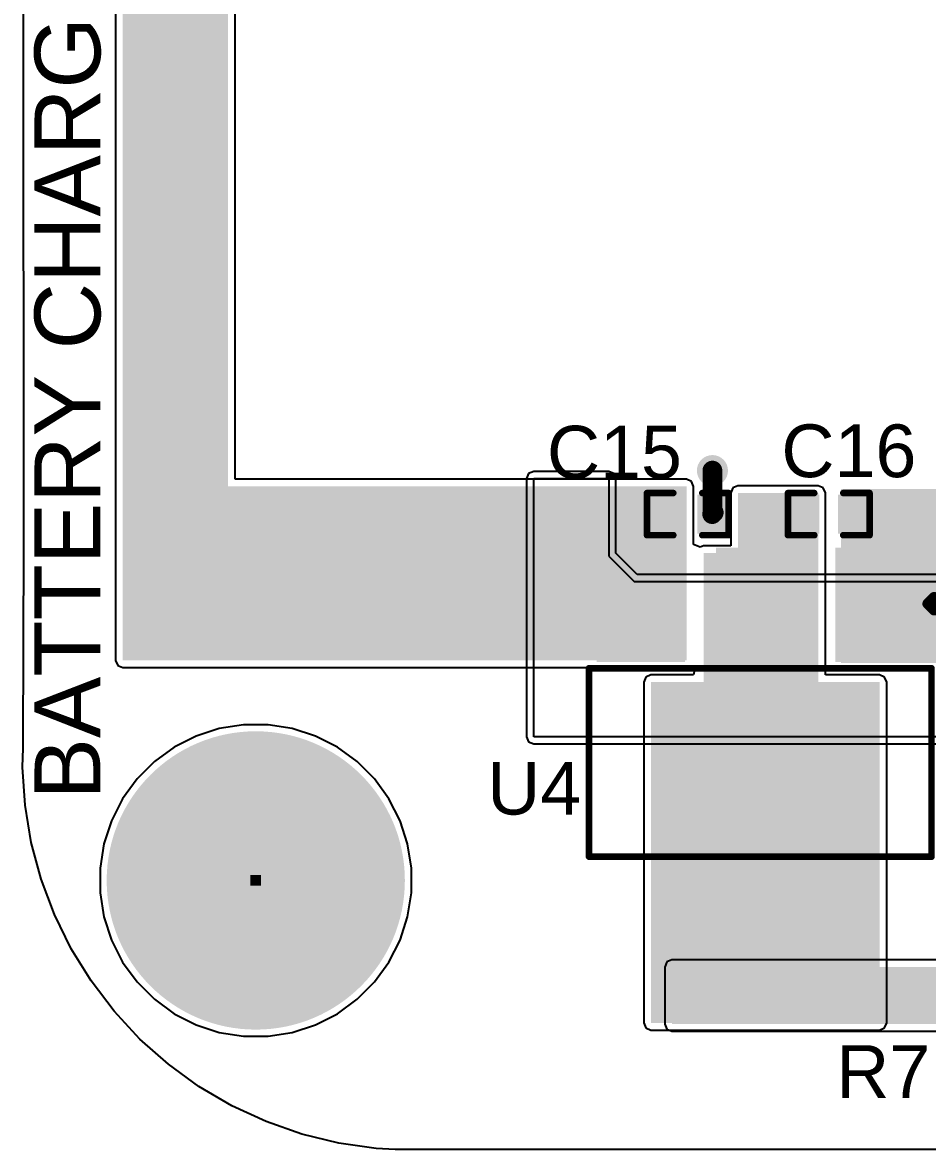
# Model space of a CAD drawing. Header units: millimetres. Extents: x -4.8 to 36.7, y -5.2 to 57.6.
# Drawn here: x -4.5 to 12.95, y -5.19 to 16.54 of the extents above; entities that cross this region are included whole.
import ezdxf

# ---------------------------------------------------------------- set-up
doc = ezdxf.new("R2010")
doc.units = ezdxf.units.MM
for name, color, linetype in [('BottomLayer', 5, 'Continuous'), ('BottomSolder', 6, 'Continuous'), ('PadHoleLayer', 156, 'Continuous'), ('TopLayer', 1, 'Continuous'), ('TopOverlay', 2, 'Continuous'), ('TopPaste', 8, 'Continuous'), ('TopSolder', 216, 'Continuous'), ('ViaHoleLayer', 16, 'Continuous')]:
    doc.layers.add(name, color=color, linetype=linetype)
doc.styles.add('Arial', font='', dxfattribs={"height": 0.2})
doc.styles.get('Arial').set_extended_font_data('Arial')

# ---------------------------------------------------------------- blocks, each defined once
blk = doc.blocks.new('SOT__223_12')
at = {"layer": 'TopLayer'}
for points in [[(-1.9, 4.05), (1.9, 4.05), (1.9, 2.05), (-1.9, 2.05)], [(-3.05, -2.05), (-1.55, -2.05), (-1.55, -4.05), (-3.05, -4.05)], [(-0.75, -2.05), (0.75, -2.05), (0.75, -4.05), (-0.75, -4.05)], [(1.55, -2.05), (3.05, -2.05), (3.05, -4.05), (1.55, -4.05)]]:
    blk.add_hatch(color=1, dxfattribs=at).paths.add_polyline_path(points)
at = {"layer": 'TopPaste'}
for points in [[(-1.9, 4.05), (1.9, 4.05), (1.9, 2.05), (-1.9, 2.05)], [(-3.05, -2.05), (-1.55, -2.05), (-1.55, -4.05), (-3.05, -4.05)], [(-0.75, -2.05), (0.75, -2.05), (0.75, -4.05), (-0.75, -4.05)], [(1.55, -2.05), (3.05, -2.05), (3.05, -4.05), (1.55, -4.05)]]:
    blk.add_hatch(color=8, dxfattribs=at).paths.add_polyline_path(points)
at = {"layer": 'TopSolder'}
for points in [[(-2.002, 4.152), (2.002, 4.152), (2.002, 1.948), (-2.002, 1.948)], [(-3.152, -1.948), (-1.448, -1.948), (-1.448, -4.152), (-3.152, -4.152)], [(-0.852, -1.948), (0.852, -1.948), (0.852, -4.152), (-0.852, -4.152)], [(1.448, -1.948), (3.152, -1.948), (3.152, -4.152), (1.448, -4.152)]]:
    blk.add_hatch(color=216, dxfattribs=at).paths.add_polyline_path(points)
at = {"layer": 'TopOverlay'}
for points, const_width in [([(3.302, 1.803), (-3.302, 1.803)], 0.127), ([(-3.302, 1.803), (-3.302, -1.829)], 0.127), ([(3.302, 1.803), (3.302, -1.829)], 0.127), ([(3.302, -1.829), (-3.302, -1.829)], 0.127), ([(-3.226, -3.073), (-3.353, -2.946)], 0.2), ([(-3.353, -2.946), (-3.353, -3.2)], 0.2), ([(-3.226, -3.073), (-3.353, -3.2)], 0.2)]:
    blk.add_lwpolyline(points, dxfattribs=dict(at, const_width=const_width))
for points, const_width in [([(-3.334, 1.803, 1), (-3.27, 1.803, 1)], 0.0635), ([(-3.334, 1.803, 1), (-3.27, 1.803, 1)], 0.0635), ([(3.27, 1.803, 1), (3.334, 1.803, 1)], 0.0635), ([(3.27, 1.803, 1), (3.334, 1.803, 1)], 0.0635), ([(-3.334, -1.829, 1), (-3.27, -1.829, 1)], 0.0635), ([(-3.334, -1.829, 1), (-3.27, -1.829, 1)], 0.0635), ([(3.27, -1.829, 1), (3.334, -1.829, 1)], 0.0635), ([(3.27, -1.829, 1), (3.334, -1.829, 1)], 0.0635), ([(-3.403, -2.946, 1), (-3.303, -2.946, 1)], 0.1), ([(-3.403, -2.946, 1), (-3.303, -2.946, 1)], 0.1), ([(-3.276, -3.073, 1), (-3.176, -3.073, 1)], 0.1), ([(-3.276, -3.073, 1), (-3.176, -3.073, 1)], 0.1), ([(-3.403, -3.2, 1), (-3.303, -3.2, 1)], 0.1), ([(-3.403, -3.2, 1), (-3.303, -3.2, 1)], 0.1)]:
    blk.add_lwpolyline(points, format="xyb", close=True, dxfattribs=dict(at, const_width=const_width))
blk = doc.blocks.new('C___0402_42')
at = {"layer": 'TopLayer'}
for points in [[(-0.699, -0.318), (-0.699, 0.318), (-0.241, 0.318), (-0.241, -0.318)], [(0.241, -0.318), (0.241, 0.318), (0.699, 0.318), (0.699, -0.318)]]:
    blk.add_hatch(color=1, dxfattribs=at).paths.add_polyline_path(points)
at = {"layer": 'TopPaste'}
for points in [[(-0.699, -0.318), (-0.699, 0.318), (-0.241, 0.318), (-0.241, -0.318)], [(0.241, -0.318), (0.241, 0.318), (0.699, 0.318), (0.699, -0.318)]]:
    blk.add_hatch(color=8, dxfattribs=at).paths.add_polyline_path(points)
at = {"layer": 'TopSolder'}
for points in [[(-0.758, -0.377), (-0.758, 0.377), (-0.181, 0.377), (-0.181, -0.377)], [(0.181, -0.377), (0.181, 0.377), (0.758, 0.377), (0.758, -0.377)]]:
    blk.add_hatch(color=216, dxfattribs=at).paths.add_polyline_path(points)
at = {"layer": 'TopOverlay', "const_width": 0.127}
for points in [[(-0.279, 0.406), (-0.787, 0.406)], [(-0.787, 0.406), (-0.787, -0.406)], [(0.787, 0.406), (0.279, 0.406)], [(0.787, 0.406), (0.787, -0.406)], [(-0.279, -0.406), (-0.787, -0.406)], [(0.787, -0.406), (0.279, -0.406)]]:
    blk.add_lwpolyline(points, dxfattribs=at)
at = {"layer": 'TopOverlay', "const_width": 0.0635}
for points in [[(-0.819, 0.406, 1), (-0.756, 0.406, 1)], [(-0.819, 0.406, 1), (-0.756, 0.406, 1)], [(-0.311, 0.406, 1), (-0.248, 0.406, 1)], [(0.248, 0.406, 1), (0.311, 0.406, 1)], [(0.756, 0.406, 1), (0.819, 0.406, 1)], [(0.756, 0.406, 1), (0.819, 0.406, 1)], [(-0.819, -0.406, 1), (-0.756, -0.406, 1)], [(-0.819, -0.406, 1), (-0.756, -0.406, 1)], [(-0.311, -0.406, 1), (-0.248, -0.406, 1)], [(0.248, -0.406, 1), (0.311, -0.406, 1)], [(0.756, -0.406, 1), (0.819, -0.406, 1)], [(0.756, -0.406, 1), (0.819, -0.406, 1)]]:
    blk.add_lwpolyline(points, format="xyb", close=True, dxfattribs=at)
blk = doc.blocks.new('C___0402_43')
at = {"layer": 'TopLayer'}
for points in [[(-0.699, -0.318), (-0.699, 0.318), (-0.241, 0.318), (-0.241, -0.318)], [(0.241, -0.318), (0.241, 0.318), (0.699, 0.318), (0.699, -0.318)]]:
    blk.add_hatch(color=1, dxfattribs=at).paths.add_polyline_path(points)
at = {"layer": 'TopPaste'}
for points in [[(-0.699, -0.318), (-0.699, 0.318), (-0.241, 0.318), (-0.241, -0.318)], [(0.241, -0.318), (0.241, 0.318), (0.699, 0.318), (0.699, -0.318)]]:
    blk.add_hatch(color=8, dxfattribs=at).paths.add_polyline_path(points)
at = {"layer": 'TopSolder'}
for points in [[(-0.758, -0.377), (-0.758, 0.377), (-0.181, 0.377), (-0.181, -0.377)], [(0.181, -0.377), (0.181, 0.377), (0.758, 0.377), (0.758, -0.377)]]:
    blk.add_hatch(color=216, dxfattribs=at).paths.add_polyline_path(points)
at = {"layer": 'TopOverlay', "const_width": 0.127}
for points in [[(-0.279, 0.406), (-0.787, 0.406)], [(-0.787, 0.406), (-0.787, -0.406)], [(0.787, 0.406), (0.279, 0.406)], [(0.787, 0.406), (0.787, -0.406)], [(-0.279, -0.406), (-0.787, -0.406)], [(0.787, -0.406), (0.279, -0.406)]]:
    blk.add_lwpolyline(points, dxfattribs=at)
at = {"layer": 'TopOverlay', "const_width": 0.0635}
for points in [[(-0.819, 0.406, 1), (-0.756, 0.406, 1)], [(-0.819, 0.406, 1), (-0.756, 0.406, 1)], [(-0.311, 0.406, 1), (-0.248, 0.406, 1)], [(0.248, 0.406, 1), (0.311, 0.406, 1)], [(0.756, 0.406, 1), (0.819, 0.406, 1)], [(0.756, 0.406, 1), (0.819, 0.406, 1)], [(-0.819, -0.406, 1), (-0.756, -0.406, 1)], [(-0.819, -0.406, 1), (-0.756, -0.406, 1)], [(-0.311, -0.406, 1), (-0.248, -0.406, 1)], [(0.248, -0.406, 1), (0.311, -0.406, 1)], [(0.756, -0.406, 1), (0.819, -0.406, 1)], [(0.756, -0.406, 1), (0.819, -0.406, 1)]]:
    blk.add_lwpolyline(points, format="xyb", close=True, dxfattribs=at)

msp = doc.modelspace()

# ---------------------------------------------------------------- hatches: boundary and pattern name
at = {"layer": 'BottomLayer'}
h = msp.add_hatch(color=5, dxfattribs=at)
edge = h.paths.add_edge_path()
edge.add_arc((8.806, 7.899), 0.3, 0, 360)
h = msp.add_hatch(color=5, dxfattribs=at)
edge = h.paths.add_edge_path()
edge.add_arc((5.969, 7.061), 0.3, 0, 360)
h = msp.add_hatch(color=5, dxfattribs=at)
edge = h.paths.add_edge_path()
edge.add_arc((12.344, 7.061), 0.3, 0, 360)
h = msp.add_hatch(color=5, dxfattribs=at)
edge = h.paths.add_edge_path()
edge.add_arc((5.969, 6.045), 0.3, 0, 360)
h = msp.add_hatch(color=5, dxfattribs=at)
edge = h.paths.add_edge_path()
edge.add_arc((5.969, 5.028), 0.3, 0, 360)
msp.add_hatch(color=5, dxfattribs=at).paths.add_polyline_path([(21.398, -1.669), (8.026, -1.669), (8.026, -2.768), (21.398, -2.768)])
h = msp.add_hatch(color=5, dxfattribs=at)
edge = h.paths.add_edge_path()
edge.add_arc((8.636, -2.21), 0.3, 0, 360)
h = msp.add_hatch(color=5, dxfattribs=at)
edge = h.paths.add_edge_path()
edge.add_arc((9.729, -2.21), 0.3, 0, 360)
h = msp.add_hatch(color=5, dxfattribs=at)
edge = h.paths.add_edge_path()
edge.add_arc((10.821, -2.21), 0.3, 0, 360)
at = {"layer": 'BottomSolder'}
msp.add_hatch(color=6, dxfattribs=at).paths.add_polyline_path([(-0.102, 0.102), (0.102, 0.102), (0.102, -0.102), (-0.102, -0.102)])
at = {"layer": 'PadHoleLayer'}
h = msp.add_hatch(color=156, dxfattribs=at)
edge = h.paths.add_edge_path()
edge.add_arc((0, 0), 2.875, 0, 360)
at = {"layer": 'TopLayer'}
for points in [[(-2.565, 5.232), (-0.533, 5.232), (-0.533, 23.629), (-2.565, 23.629)], [(-2.565, 4.242), (8.306, 4.242), (8.306, 7.595), (-2.565, 7.595)], [(10.846, 7.468), (9.296, 7.468), (9.296, 5.944), (10.846, 5.944)], [(13.919, 7.542), (11.285, 7.542), (11.285, 4.191), (13.919, 4.191)], [(8.636, -1.092), (10.846, -1.092), (10.846, 6.311), (8.636, 6.311)], [(12.028, 3.824), (7.62, 3.824), (7.62, -2.746), (12.028, -2.746)]]:
    msp.add_hatch(color=1, dxfattribs=at).paths.add_polyline_path(points)
h = msp.add_hatch(color=1, dxfattribs=at)
edge = h.paths.add_edge_path()
edge.add_arc((8.806, 7.899), 0.3, 0, 360)
h = msp.add_hatch(color=1, dxfattribs=at)
edge = h.paths.add_edge_path()
edge.add_arc((5.969, 7.061), 0.3, 0, 360)
h = msp.add_hatch(color=1, dxfattribs=at)
edge = h.paths.add_edge_path()
edge.add_arc((12.344, 7.061), 0.3, 0, 360)
h = msp.add_hatch(color=1, dxfattribs=at)
edge = h.paths.add_edge_path()
edge.add_arc((5.969, 6.045), 0.3, 0, 360)
h = msp.add_hatch(color=1, dxfattribs=at)
edge = h.paths.add_edge_path()
edge.add_arc((5.969, 5.028), 0.3, 0, 360)
h = msp.add_hatch(color=1, dxfattribs=at)
edge = h.paths.add_edge_path()
edge.add_arc((8.636, -2.21), 0.3, 0, 360)
h = msp.add_hatch(color=1, dxfattribs=at)
edge = h.paths.add_edge_path()
edge.add_arc((9.729, -2.21), 0.3, 0, 360)
h = msp.add_hatch(color=1, dxfattribs=at)
edge = h.paths.add_edge_path()
edge.add_arc((10.821, -2.21), 0.3, 0, 360)
at = {"layer": 'TopSolder'}
msp.add_hatch(color=216, dxfattribs=at).paths.add_polyline_path([(-0.102, 0.102), (0.102, 0.102), (0.102, -0.102), (-0.102, -0.102)])
at = {"layer": 'ViaHoleLayer'}
h = msp.add_hatch(color=16, dxfattribs=at)
edge = h.paths.add_edge_path()
edge.add_arc((8.806, 7.899), 0.15, 0, 360)
h = msp.add_hatch(color=16, dxfattribs=at)
edge = h.paths.add_edge_path()
edge.add_arc((5.969, 7.061), 0.15, 0, 360)
h = msp.add_hatch(color=16, dxfattribs=at)
edge = h.paths.add_edge_path()
edge.add_arc((12.344, 7.061), 0.15, 0, 360)
h = msp.add_hatch(color=16, dxfattribs=at)
edge = h.paths.add_edge_path()
edge.add_arc((5.969, 6.045), 0.15, 0, 360)
h = msp.add_hatch(color=16, dxfattribs=at)
edge = h.paths.add_edge_path()
edge.add_arc((5.969, 5.028), 0.15, 0, 360)
h = msp.add_hatch(color=16, dxfattribs=at)
edge = h.paths.add_edge_path()
edge.add_arc((8.636, -2.21), 0.15, 0, 360)
h = msp.add_hatch(color=16, dxfattribs=at)
edge = h.paths.add_edge_path()
edge.add_arc((9.729, -2.21), 0.15, 0, 360)
h = msp.add_hatch(color=16, dxfattribs=at)
edge = h.paths.add_edge_path()
edge.add_arc((10.821, -2.21), 0.15, 0, 360)

# ---------------------------------------------------------------- linework, layer by layer
at = {"layer": 'BottomLayer'}
for p, q in [((-4.473, 6.452), (-4.478, 20.947)), ((5.262, 7.844), (5.222, 7.747)), ((5.359, 7.884), (5.262, 7.844)), ((6.807, 7.884), (5.359, 7.884)), ((6.904, 7.844), (6.807, 7.884)), ((6.945, 7.747), (6.904, 7.844)), ((5.222, 7.747), (5.222, 2.769)), ((5.359, 2.769), (5.359, 7.747)), ((5.359, 7.747), (6.807, 7.747)), ((6.807, 7.747), (6.807, 6.248)), ((6.945, 6.305), (6.945, 7.747)), ((-4.486, 2.617), (-4.473, 6.452)), ((7.352, 5.898), (6.945, 6.305)), ((6.807, 6.248), (7.295, 5.761)), ((13.142, 5.898), (7.352, 5.898)), ((7.295, 5.761), (13.142, 5.761)), ((-0.703, 2.928), (-1.152, 2.782)), ((-0.236, 3.002), (-0.703, 2.928)), ((0.236, 3.002), (-0.236, 3.002)), ((0.703, 2.928), (0.236, 3.002)), ((1.152, 2.782), (0.703, 2.928)), ((-4.487, 2.616), (-4.486, 2.617)), ((-4.487, 2.548), (-4.487, 2.616)), ((-1.152, 2.782), (-1.573, 2.568)), ((1.573, 2.568), (1.152, 2.782)), ((5.222, 2.769), (5.262, 2.671)), ((5.262, 2.671), (5.359, 2.631)), ((16.764, 2.769), (5.359, 2.769)), ((5.359, 2.631), (16.764, 2.631)), ((-4.498, 2.183), (-4.487, 2.548)), ((-1.573, 2.568), (-1.956, 2.29)), ((1.956, 2.29), (1.573, 2.568)), ((-4.448, 1.453), (-4.498, 2.183)), ((-1.956, 2.29), (-2.29, 1.956)), ((2.29, 1.956), (1.956, 2.29)), ((-2.29, 1.956), (-2.568, 1.573)), ((2.568, 1.573), (2.29, 1.956)), ((-2.568, 1.573), (-2.782, 1.152)), ((2.782, 1.152), (2.568, 1.573)), ((-4.328, 0.732), (-4.448, 1.453)), ((-2.782, 1.152), (-2.928, 0.703)), ((2.928, 0.703), (2.782, 1.152)), ((-4.138, 0.025), (-4.328, 0.732)), ((-2.928, 0.703), (-3.002, 0.236)), ((3.002, 0.236), (2.928, 0.703)), ((-3.002, 0.236), (-3.002, -0.236)), ((3.002, -0.236), (3.002, 0.236)), ((-3.881, -0.659), (-4.138, 0.025)), ((-3.002, -0.236), (-2.928, -0.703)), ((2.928, -0.703), (3.002, -0.236)), ((-3.559, -1.316), (-3.881, -0.659)), ((-2.928, -0.703), (-2.782, -1.152)), ((2.782, -1.152), (2.928, -0.703)), ((-2.782, -1.152), (-2.568, -1.573)), ((2.568, -1.573), (2.782, -1.152)), ((-3.174, -1.938), (-3.559, -1.316)), ((-2.568, -1.573), (-2.29, -1.956)), ((2.29, -1.956), (2.568, -1.573)), ((7.929, -1.571), (7.888, -1.669)), ((7.888, -1.669), (7.888, -2.768)), ((8.026, -1.531), (7.929, -1.571)), ((20.713, -1.531), (8.026, -1.531)), ((-2.731, -2.519), (-3.174, -1.938)), ((-2.29, -1.956), (-1.956, -2.29)), ((1.956, -2.29), (2.29, -1.956)), ((-1.956, -2.29), (-1.573, -2.568)), ((1.573, -2.568), (1.956, -2.29)), ((-2.234, -3.056), (-2.731, -2.519)), ((-1.573, -2.568), (-1.152, -2.782)), ((1.152, -2.782), (1.573, -2.568)), ((-1.152, -2.782), (-0.703, -2.928)), ((0.703, -2.928), (1.152, -2.782)), ((7.888, -2.768), (7.929, -2.865)), ((-0.703, -2.928), (-0.236, -3.002)), ((-0.236, -3.002), (0.236, -3.002)), ((0.236, -3.002), (0.703, -2.928)), ((7.929, -2.865), (8.026, -2.905)), ((8.026, -2.905), (21.398, -2.905)), ((-1.686, -3.541), (-2.234, -3.056)), ((-1.095, -3.971), (-1.686, -3.541)), ((-0.464, -4.341), (-1.095, -3.971)), ((0.199, -4.649), (-0.464, -4.341)), ((0.889, -4.891), (0.199, -4.649)), ((1.6, -5.064), (0.889, -4.891)), ((2.324, -5.168), (1.6, -5.064)), ((2.689, -5.185), (2.324, -5.168)), ((28.635, -5.185), (2.689, -5.185)), ((2.689, -5.185), (2.689, -5.185))]:
    msp.add_line(p, q, dxfattribs=at)
at = {"layer": 'TopLayer'}
for p, q in [((-4.473, 6.452), (-4.478, 20.947)), ((-0.396, 7.732), (-0.396, 20.875)), ((-2.703, 20.851), (-2.703, 7.595)), ((8.306, 7.732), (-0.396, 7.732)), ((8.403, 7.692), (8.306, 7.732)), ((8.443, 7.595), (8.403, 7.692)), ((9.296, 7.605), (9.199, 7.565)), ((10.846, 7.605), (9.296, 7.605)), ((10.943, 7.565), (10.846, 7.605)), ((-2.703, 7.595), (-2.703, 5.232)), ((8.443, 6.478), (8.443, 7.595)), ((9.199, 7.565), (9.159, 7.468)), ((9.159, 7.468), (9.159, 6.448)), ((10.983, 7.468), (10.943, 7.565)), ((10.983, 6.311), (10.983, 7.468)), ((-4.486, 2.617), (-4.473, 6.452)), ((8.57, 6.421), (8.443, 6.478)), ((8.636, 6.448), (8.57, 6.421)), ((9.159, 6.448), (8.636, 6.448)), ((10.983, 3.961), (10.983, 6.311)), ((-2.703, 5.232), (-2.703, 4.242)), ((-2.703, 4.242), (-2.663, 4.145)), ((-2.663, 4.145), (-2.565, 4.104)), ((-2.565, 4.104), (8.306, 4.104)), ((7.523, 3.921), (7.483, 3.824)), ((7.62, 3.961), (7.523, 3.921)), ((8.44, 3.961), (7.62, 3.961)), ((8.306, 4.104), (8.348, 4.122)), ((8.348, 4.122), (8.46, 4.055)), ((8.46, 4.055), (8.44, 3.961)), ((12.028, 3.961), (10.983, 3.961)), ((12.125, 3.921), (12.028, 3.961)), ((12.166, 3.824), (12.125, 3.921)), ((7.483, 3.824), (7.483, -2.746)), ((12.166, -2.746), (12.166, 3.824)), ((-0.703, 2.928), (-1.152, 2.782)), ((-0.236, 3.002), (-0.703, 2.928)), ((0.236, 3.002), (-0.236, 3.002)), ((0.703, 2.928), (0.236, 3.002)), ((1.152, 2.782), (0.703, 2.928)), ((-4.487, 2.616), (-4.486, 2.617)), ((-4.487, 2.548), (-4.487, 2.616)), ((-1.152, 2.782), (-1.573, 2.568)), ((1.573, 2.568), (1.152, 2.782)), ((-4.498, 2.183), (-4.487, 2.548)), ((-1.573, 2.568), (-1.956, 2.29)), ((1.956, 2.29), (1.573, 2.568)), ((-4.448, 1.453), (-4.498, 2.183)), ((-1.956, 2.29), (-2.29, 1.956)), ((2.29, 1.956), (1.956, 2.29)), ((-2.29, 1.956), (-2.568, 1.573)), ((2.568, 1.573), (2.29, 1.956)), ((-2.568, 1.573), (-2.782, 1.152)), ((2.782, 1.152), (2.568, 1.573)), ((-4.328, 0.732), (-4.448, 1.453)), ((-2.782, 1.152), (-2.928, 0.703)), ((2.928, 0.703), (2.782, 1.152)), ((-4.138, 0.025), (-4.328, 0.732)), ((-2.928, 0.703), (-3.002, 0.236)), ((3.002, 0.236), (2.928, 0.703)), ((-3.002, 0.236), (-3.002, -0.236)), ((3.002, -0.236), (3.002, 0.236)), ((-3.881, -0.659), (-4.138, 0.025)), ((-3.002, -0.236), (-2.928, -0.703)), ((2.928, -0.703), (3.002, -0.236)), ((-3.559, -1.316), (-3.881, -0.659)), ((-2.928, -0.703), (-2.782, -1.152)), ((2.782, -1.152), (2.928, -0.703)), ((-2.782, -1.152), (-2.568, -1.573)), ((2.568, -1.573), (2.782, -1.152)), ((-3.174, -1.938), (-3.559, -1.316)), ((-2.568, -1.573), (-2.29, -1.956)), ((2.29, -1.956), (2.568, -1.573)), ((-2.731, -2.519), (-3.174, -1.938)), ((-2.29, -1.956), (-1.956, -2.29)), ((1.956, -2.29), (2.29, -1.956)), ((-1.956, -2.29), (-1.573, -2.568)), ((1.573, -2.568), (1.956, -2.29)), ((-2.234, -3.056), (-2.731, -2.519)), ((-1.573, -2.568), (-1.152, -2.782)), ((1.152, -2.782), (1.573, -2.568)), ((-1.152, -2.782), (-0.703, -2.928)), ((0.703, -2.928), (1.152, -2.782)), ((7.483, -2.746), (7.523, -2.843)), ((12.125, -2.843), (12.166, -2.746)), ((-0.703, -2.928), (-0.236, -3.002)), ((-0.236, -3.002), (0.236, -3.002)), ((0.236, -3.002), (0.703, -2.928)), ((7.523, -2.843), (7.62, -2.883)), ((7.62, -2.883), (12.028, -2.883)), ((12.028, -2.883), (12.125, -2.843)), ((-1.686, -3.541), (-2.234, -3.056)), ((-1.095, -3.971), (-1.686, -3.541)), ((-0.464, -4.341), (-1.095, -3.971)), ((0.199, -4.649), (-0.464, -4.341)), ((0.889, -4.891), (0.199, -4.649)), ((1.6, -5.064), (0.889, -4.891)), ((2.324, -5.168), (1.6, -5.064)), ((2.689, -5.185), (2.324, -5.168)), ((28.635, -5.185), (2.689, -5.185)), ((2.689, -5.185), (2.689, -5.185))]:
    msp.add_line(p, q, dxfattribs=at)
at = {"layer": 'TopLayer', "const_width": 0.381}
for points in [[(8.806, 7.091), (8.806, 7.899)], [(8.801, 7.061), (8.831, 7.091)]]:
    msp.add_lwpolyline(points, dxfattribs=at)
at = {"layer": 'TopLayer', "const_width": 0.191}
for points in [[(8.71, 7.899, 1), (8.901, 7.899, 1)], [(8.706, 7.061, 1), (8.896, 7.061, 1)], [(8.71, 7.091, 1), (8.901, 7.091, 1)], [(8.736, 7.091, 1), (8.926, 7.091, 1)]]:
    msp.add_lwpolyline(points, format="xyb", close=True, dxfattribs=at)

# ---------------------------------------------------------------- block references
at = {"rotation": 180}
for name, p in [('C___0402_43', (8.331, 7.061)), ('C___0402_42', (11.049, 7.061)), ('SOT__223_12', (9.728, 2.261))]:
    msp.add_blockref(name, p, dxfattribs=at)

# ---------------------------------------------------------------- texts
at = {"layer": 'TopOverlay', "style": 'Arial'}
msp.add_text('BATTERY CHARGER', height=1.27, rotation=90, dxfattribs=at).set_placement((-2.997, 1.561))
for s, p in [('C15', (5.614, 7.747)), ('C16', (10.135, 7.773)), ('U4', (4.462, 1.27)), ('R7', (11.193, -4.191))]:
    msp.add_text(s, height=1.016, dxfattribs=at).set_placement(p)

doc.saveas('drawing.dxf')
